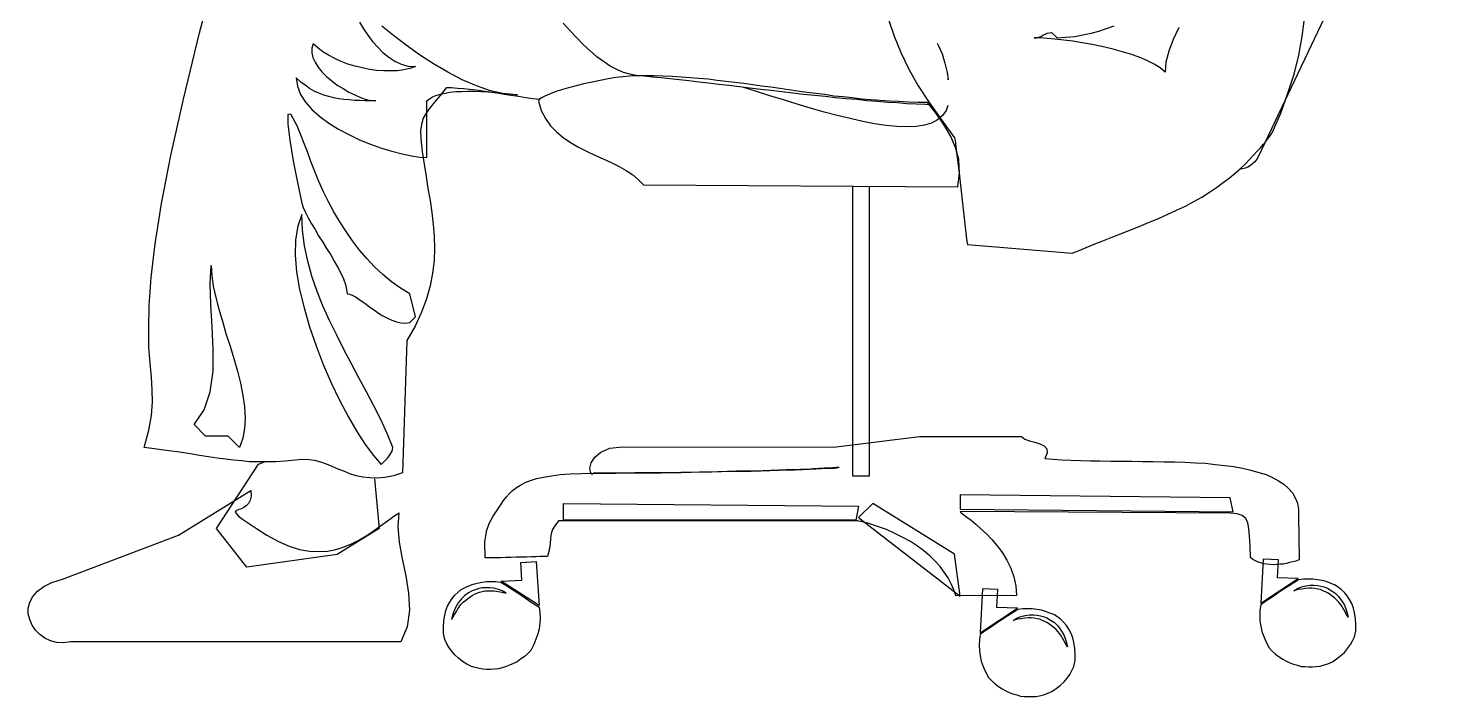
# Model space of a CAD drawing. Extents: x 143.64 to 144.62, y 55.93 to 57.03.
# Drawn here: x 143.665 to 144.568, y 55.93 to 56.356 of the extents above; entities that cross this region are included whole.
import ezdxf

# ---------------------------------------------------------------- set-up
doc = ezdxf.new("R2010")
doc.units = 0
doc.header["$MEASUREMENT"] = 0
doc.layers.get('0').update_dxf_attribs({"linetype": 'CONTINUOUS'})

msp = doc.modelspace()

# ---------------------------------------------------------------- linework, layer by layer
at = {"linetype": 'Continuous'}
for points in [[(144.56311, 56.52968), (144.56347, 56.52968), (144.56504, 56.52951), (144.56627, 56.52916), (144.56714, 56.52828), (144.56785, 56.5274), (144.56837, 56.52618), (144.56837, 56.52495), (144.56802, 56.52355), (144.56749, 56.52197), (144.44934, 56.27409), (144.44846, 56.27251), (144.44723, 56.27093), (144.44583, 56.26971), (144.44443, 56.26848), (144.44285, 56.2676), (144.44109, 56.2669), (144.43952, 56.26638), (144.43777, 56.2662), (144.43759, 56.2662), (144.43754, 56.26621)], [(143.99099, 56.31061), (143.98688, 56.31108), (143.98232, 56.31178), (143.97759, 56.31248), (143.97303, 56.31318), (143.96847, 56.31389), (143.96391, 56.31459), (143.95936, 56.31529), (143.95497, 56.31599), (143.95077, 56.31652), (143.94656, 56.31704), (143.94253, 56.31739), (143.93867, 56.31774), (143.93499, 56.31809), (143.93149, 56.31809), (143.92763, 56.31318), (143.92412, 56.30898), (143.92132, 56.30547), (143.91886, 56.30197), (143.91693, 56.29863), (143.91571, 56.29478), (143.91518, 56.29057), (143.91536, 56.28548), (143.91623, 56.27742), (143.91746, 56.26936), (143.91869, 56.26147), (143.91991, 56.25393), (143.92132, 56.24621), (143.92237, 56.23868), (143.92324, 56.23097), (143.92395, 56.22343), (143.92412, 56.21571), (143.92377, 56.208), (143.92289, 56.19993), (143.92132, 56.19187), (143.91903, 56.18363), (143.91571, 56.17504), (143.91167, 56.1661), (143.90642, 56.15699), (143.90361, 56.07284), (143.89783, 56.07091), (143.89239, 56.06986), (143.8873, 56.06933), (143.88275, 56.06951), (143.87836, 56.07003), (143.87416, 56.07091), (143.87013, 56.07213), (143.86627, 56.07371), (143.86259, 56.07511), (143.85891, 56.07669), (143.85522, 56.07827), (143.85155, 56.0795), (143.84769, 56.08055), (143.84383, 56.08108), (143.83962, 56.08126), (143.83524, 56.0809), (143.82875, 56.0802), (143.82262, 56.07985), (143.81683, 56.07968), (143.8114, 56.07968), (143.80614, 56.07985), (143.80105, 56.08038), (143.79579, 56.08072), (143.79071, 56.08143), (143.78545, 56.08213), (143.78002, 56.08301), (143.77423, 56.08388), (143.76827, 56.08493), (143.76161, 56.08599), (143.7546, 56.08686), (143.74706, 56.08791), (143.73882, 56.08897), (143.7418, 56.10001), (143.74355, 56.1093), (143.74426, 56.11772), (143.74408, 56.1256), (143.74355, 56.13367), (143.74268, 56.14261), (143.74197, 56.15278), (143.7418, 56.16487), (143.74215, 56.17942), (143.74338, 56.19713), (143.74601, 56.21869), (143.75004, 56.24429), (143.75583, 56.27497), (143.76389, 56.31091), (143.77423, 56.35315), (143.783, 56.38612)], [(144.21373, 56.36157), (144.21723, 56.35105), (144.22144, 56.34053), (144.2267, 56.33001), (144.23266, 56.31932), (144.23967, 56.30862), (144.24738, 56.29759), (144.2558, 56.28619), (144.25615, 56.28444), (144.25702, 56.27689), (144.25843, 56.2655), (144.26001, 56.25218), (144.26141, 56.23885), (144.26281, 56.22746), (144.26368, 56.22009), (144.26403, 56.21834), (144.33083, 56.21273), (144.33521, 56.21449), (144.33977, 56.21642), (144.34485, 56.21852), (144.35029, 56.22063), (144.35572, 56.22272), (144.36151, 56.22501), (144.36747, 56.22728), (144.37361, 56.22974), (144.37956, 56.2322), (144.38552, 56.23464), (144.39148, 56.23727), (144.39727, 56.24008), (144.40305, 56.24271), (144.40832, 56.24569), (144.41357, 56.2485), (144.41831, 56.25148), (144.42287, 56.25463), (144.42708, 56.25778), (144.4311, 56.26076), (144.43479, 56.26375), (144.43811, 56.26673), (144.44127, 56.26971), (144.44408, 56.27251), (144.44653, 56.27514), (144.44881, 56.2776), (144.45091, 56.27988), (144.45266, 56.28198), (144.45424, 56.28391), (144.45565, 56.28566), (144.45687, 56.28724), (144.45775, 56.28846), (144.45845, 56.28934), (144.46389, 56.30197), (144.46844, 56.31459), (144.4723, 56.32686), (144.47528, 56.33895), (144.47738, 56.3507), (144.47896, 56.36227)], [(143.87626, 56.35999), (143.87889, 56.35561), (143.88152, 56.35158), (143.8845, 56.34754), (143.88783, 56.34387), (143.89116, 56.34053), (143.89485, 56.33755), (143.8987, 56.3351), (143.90291, 56.33317), (143.90729, 56.33194), (143.91185, 56.33159), (143.90834, 56.33036), (143.90448, 56.32949), (143.90045, 56.32896), (143.89607, 56.32879), (143.89169, 56.32879), (143.88713, 56.32914), (143.88257, 56.32984), (143.87801, 56.33072), (143.87346, 56.33194), (143.8689, 56.33317), (143.86452, 56.33492), (143.86048, 56.33668), (143.85645, 56.33878), (143.85295, 56.34106), (143.84961, 56.34351), (143.84663, 56.34614), (143.84576, 56.34334), (143.84576, 56.34036), (143.84646, 56.33738), (143.84786, 56.3344), (143.84979, 56.33124), (143.85224, 56.32826), (143.85522, 56.32528), (143.85856, 56.32248), (143.86206, 56.31985), (143.86575, 56.31757), (143.86942, 56.31529), (143.87328, 56.31354), (143.87696, 56.31196), (143.88047, 56.31073), (143.88363, 56.31003), (143.88661, 56.30985), (143.88328, 56.30985), (143.87977, 56.30985), (143.87644, 56.31003), (143.87311, 56.31003), (143.8696, 56.31038), (143.86627, 56.31056), (143.86312, 56.31108), (143.85978, 56.3116), (143.85662, 56.31248), (143.85347, 56.31336), (143.85032, 56.31459), (143.84734, 56.31599), (143.84436, 56.31774), (143.84155, 56.31967), (143.83875, 56.32177), (143.83594, 56.3244), (143.83664, 56.31915), (143.83857, 56.31389), (143.84173, 56.30898), (143.84593, 56.30424), (143.85084, 56.29986), (143.85662, 56.29565), (143.86276, 56.2918), (143.86942, 56.28829), (143.87626, 56.28496), (143.88328, 56.28215), (143.89029, 56.2797), (143.89695, 56.2776), (143.90344, 56.27602), (143.9094, 56.27479), (143.91465, 56.27391), (143.91921, 56.27374), (143.91921, 56.30985), (143.92079, 56.31108), (143.92272, 56.31231), (143.925, 56.31318), (143.9278, 56.31406), (143.93078, 56.31476), (143.93394, 56.31529), (143.93762, 56.31564), (143.9413, 56.31581), (143.94533, 56.31599), (143.94954, 56.31599), (143.95392, 56.31581), (143.9583, 56.31546), (143.96304, 56.31512), (143.9676, 56.31476), (143.97233, 56.31423), (143.97706, 56.31354)], [(143.97706, 56.31354), (143.96865, 56.31423), (143.95988, 56.31617), (143.95094, 56.31932), (143.94165, 56.32317), (143.93254, 56.32809), (143.92342, 56.33334), (143.91448, 56.33913), (143.90606, 56.34527), (143.898, 56.3514), (143.89046, 56.35736)], [(144.2406, 56.30729), (144.23722, 56.3074), (144.23143, 56.30775), (144.2253, 56.30793), (144.21916, 56.30845), (144.21302, 56.3088), (144.20654, 56.30933), (144.20005, 56.30985), (144.19339, 56.31056), (144.18672, 56.31108), (144.17989, 56.31178), (144.17323, 56.31248), (144.16639, 56.31318), (144.15938, 56.31389), (144.15255, 56.31476), (144.14571, 56.31546), (144.13888, 56.31634), (144.13204, 56.31704), (144.1252, 56.31792), (144.11854, 56.31862), (144.11187, 56.3195), (144.10539, 56.32019), (144.0989, 56.32107), (144.09259, 56.32177), (144.08628, 56.32248), (144.08032, 56.32317), (144.07436, 56.32388), (144.06875, 56.3244), (144.06314, 56.32493), (144.05788, 56.32546), (144.0528, 56.32598), (144.04859, 56.32669), (144.04456, 56.32791), (144.04035, 56.32967), (144.03614, 56.33194), (144.03176, 56.33474), (144.02755, 56.3379), (144.02334, 56.34158), (144.01896, 56.34562), (144.01475, 56.34983), (144.01037, 56.35456), (144.00616, 56.35929)], [(144.39885, 56.35648), (144.39517, 56.34877), (144.39236, 56.34141), (144.39061, 56.3344), (144.39008, 56.32809), (144.38693, 56.33072), (144.38307, 56.33317), (144.37851, 56.33545), (144.37343, 56.33755), (144.36799, 56.33948), (144.36203, 56.34124), (144.35608, 56.34281), (144.34976, 56.34439), (144.34345, 56.34562), (144.33714, 56.34667), (144.33118, 56.34772), (144.3254, 56.34842), (144.31979, 56.34912), (144.31487, 56.34947), (144.31049, 56.34983), (144.30664, 56.34983), (144.30804, 56.35), (144.30944, 56.35035), (144.31085, 56.35087), (144.31207, 56.35158), (144.31347, 56.35228), (144.31487, 56.35281), (144.3161, 56.35315), (144.3175, 56.35333), (144.32119, 56.34983), (144.3268, 56.35035), (144.33241, 56.35087), (144.33766, 56.35175), (144.34293, 56.35298), (144.34783, 56.35421), (144.35274, 56.35579), (144.35748, 56.35754)], [(144.24475, 56.34649), (144.24563, 56.34491), (144.24791, 56.33966), (144.24966, 56.33387), (144.25106, 56.32791), (144.25159, 56.32317), (144.25159, 56.32353)], [(143.99039, 56.3095), (143.99214, 56.30372), (143.99477, 56.29846), (143.9981, 56.2939), (144.00196, 56.29004), (144.00616, 56.28636), (144.0109, 56.28321), (144.01598, 56.28023), (144.02107, 56.2776), (144.02632, 56.27514), (144.03159, 56.27287), (144.03684, 56.27041), (144.04175, 56.26795), (144.04631, 56.26533), (144.05052, 56.2627), (144.0542, 56.25954), (144.05736, 56.25621), (144.2579, 56.25498), (144.25895, 56.26392), (144.25843, 56.27233), (144.25632, 56.28005), (144.25334, 56.28706), (144.24966, 56.29355), (144.24581, 56.29934), (144.24195, 56.30442), (144.23844, 56.3088), (144.2323, 56.3088), (144.22617, 56.30898), (144.22021, 56.30933), (144.21425, 56.3095), (144.20829, 56.31003), (144.20233, 56.31038), (144.19637, 56.31091), (144.19041, 56.3116), (144.18462, 56.31231), (144.17884, 56.31283), (144.17305, 56.31371), (144.16727, 56.31441), (144.16148, 56.31512), (144.1557, 56.31599), (144.14992, 56.31687), (144.14431, 56.31757), (144.13852, 56.31844), (144.13274, 56.31915), (144.12713, 56.32002), (144.12135, 56.32073), (144.11573, 56.32142), (144.10995, 56.32213), (144.10434, 56.32283), (144.09855, 56.32353), (144.09277, 56.32405), (144.08716, 56.3244), (144.08137, 56.32493), (144.07559, 56.32528), (144.0698, 56.32546), (144.06401, 56.32563), (144.05806, 56.32563), (144.05227, 56.32563), (144.04859, 56.32546), (144.04421, 56.32511), (144.03965, 56.32458), (144.03474, 56.32371), (144.02966, 56.32283), (144.02457, 56.32177), (144.01931, 56.32055), (144.0144, 56.31932), (144.0095, 56.31809), (144.00512, 56.31669), (144.00108, 56.31546), (143.9974, 56.31406), (143.99442, 56.31283), (143.99232, 56.3116), (143.99092, 56.31056), (143.99039, 56.3095)], [(144.05035, 56.32633), (144.04994, 56.32552)], [(144.25142, 56.30687), (144.25036, 56.30372), (144.24808, 56.30039), (144.24493, 56.29759), (144.24107, 56.29565), (144.23651, 56.29425), (144.23126, 56.29338), (144.22547, 56.2932), (144.21898, 56.29338), (144.21215, 56.29407), (144.20478, 56.29513), (144.19724, 56.2967), (144.18918, 56.29846), (144.18094, 56.30039), (144.17252, 56.30266), (144.16393, 56.30512), (144.15535, 56.30775), (144.14659, 56.31038), (144.138, 56.31301), (144.1294, 56.31581), (144.12135, 56.31827), (144.12135, 56.31827)], [(143.90834, 56.18678), (143.90238, 56.19047), (143.8966, 56.1945), (143.89116, 56.19906), (143.8859, 56.20397), (143.88099, 56.20923), (143.87626, 56.21466), (143.87171, 56.22063), (143.86767, 56.22658), (143.86364, 56.23272), (143.85996, 56.23903), (143.85645, 56.24552), (143.8533, 56.25183), (143.85032, 56.25832), (143.84769, 56.2648), (143.84523, 56.27111), (143.84313, 56.27725), (143.83646, 56.2939), (143.83244, 56.30126), (143.8305, 56.30109), (143.8305, 56.29495), (143.83173, 56.28461), (143.83402, 56.27164), (143.83664, 56.25778), (143.83945, 56.24464), (143.84032, 56.24183), (143.84173, 56.23868), (143.84348, 56.23518), (143.84559, 56.23149), (143.84786, 56.22781), (143.85014, 56.22378), (143.85277, 56.21974), (143.85522, 56.21571), (143.85785, 56.21168), (143.86014, 56.20765), (143.86241, 56.20362), (143.86434, 56.19993), (143.8661, 56.19626), (143.86732, 56.19275), (143.86802, 56.18959), (143.86837, 56.18678), (143.86995, 56.18661), (143.87153, 56.18591), (143.87363, 56.18486), (143.87574, 56.18346), (143.87801, 56.18188), (143.88047, 56.18013), (143.88292, 56.1782), (143.88573, 56.17644), (143.88836, 56.17452), (143.89116, 56.17277), (143.89414, 56.17119), (143.89695, 56.16996), (143.89993, 56.16891), (143.90273, 56.16838), (143.90554, 56.16821), (143.90834, 56.16856), (143.91185, 56.17223), (143.90834, 56.18678)], [(144.19076, 56.25534), (144.19076, 56.07091), (144.20162, 56.07091), (144.20162, 56.25534), (144.20162, 56.25534)], [(143.89747, 56.08897), (143.89379, 56.09773), (143.88976, 56.10667), (143.88538, 56.11544), (143.88065, 56.12437), (143.87591, 56.13332), (143.87117, 56.14226), (143.86627, 56.15138), (143.86171, 56.16049), (143.85716, 56.16979), (143.85295, 56.17907), (143.84926, 56.18836), (143.84593, 56.19801), (143.8433, 56.20765), (143.8412, 56.21747), (143.83998, 56.22728), (143.83945, 56.23745), (143.83682, 56.22991), (143.83542, 56.22115), (143.83524, 56.2115), (143.83611, 56.20081), (143.83804, 56.18959), (143.84085, 56.17784), (143.84436, 56.16575), (143.84857, 56.15366), (143.85312, 56.14173), (143.8582, 56.13016), (143.86346, 56.11895), (143.86908, 56.1086), (143.87451, 56.09913), (143.87994, 56.09072), (143.8852, 56.0837), (143.89011, 56.0781), (143.89151, 56.0795), (143.89274, 56.0809), (143.89414, 56.08213), (143.8952, 56.08353), (143.89607, 56.08493), (143.89677, 56.08616), (143.8973, 56.08756), (143.89747, 56.08897)], [(143.7816, 56.20485), (143.78195, 56.19853), (143.783, 56.1917), (143.78458, 56.18451), (143.7865, 56.17697), (143.78878, 56.16943), (143.79106, 56.16154), (143.79369, 56.15348), (143.79615, 56.14559), (143.79842, 56.13752), (143.80035, 56.12981), (143.80193, 56.1221), (143.80298, 56.11474), (143.80334, 56.10755), (143.80298, 56.10089), (143.80193, 56.09475), (143.79965, 56.08897), (143.79246, 56.09615), (143.77791, 56.09615), (143.77073, 56.10352), (143.77721, 56.11298), (143.78107, 56.12437), (143.78282, 56.13752), (143.783, 56.15155), (143.7823, 56.16575), (143.78142, 56.17995), (143.78089, 56.1931), (143.7816, 56.20485)], [(144.23336, 56.09581), (144.29857, 56.09581), (144.30068, 56.09423), (144.30366, 56.09317), (144.30699, 56.09229), (144.31014, 56.09125), (144.31295, 56.09002), (144.3147, 56.08809), (144.31487, 56.08546), (144.3133, 56.08195), (144.31856, 56.08143), (144.32417, 56.08108), (144.32995, 56.08072), (144.33609, 56.08055), (144.3424, 56.08038), (144.34871, 56.08038), (144.35537, 56.0802), (144.36203, 56.0802), (144.36887, 56.0802), (144.3757, 56.08003), (144.38254, 56.08003), (144.38921, 56.07985), (144.39604, 56.07968), (144.40271, 56.0795), (144.40937, 56.07915), (144.41585, 56.0788), (144.42199, 56.0781), (144.42812, 56.0774), (144.43391, 56.07669), (144.43952, 56.07564), (144.44478, 56.07442), (144.44986, 56.07301), (144.45442, 56.07161), (144.45863, 56.06969), (144.46248, 56.06775), (144.46581, 56.06548), (144.46879, 56.06285), (144.47125, 56.06004), (144.473, 56.05689), (144.4744, 56.05338), (144.47511, 56.0497), (144.47511, 56.04549), (144.47546, 56.01727), (144.47353, 56.01656), (144.4716, 56.01604), (144.4695, 56.01551), (144.46739, 56.01499), (144.46529, 56.01464), (144.46319, 56.01446), (144.46108, 56.01428), (144.45898, 56.01411), (144.45705, 56.01428), (144.45495, 56.01446), (144.45302, 56.01481), (144.45109, 56.01533), (144.44934, 56.01586), (144.44776, 56.01674), (144.44601, 56.01762), (144.44461, 56.01885), (144.44425, 56.02621), (144.4439, 56.03234), (144.44355, 56.03725), (144.44285, 56.04093), (144.44145, 56.04374), (144.43917, 56.04549), (144.43602, 56.04672), (144.43146, 56.04707), (144.25948, 56.04812), (144.2593, 56.04795), (144.26001, 56.04724), (144.26159, 56.04601), (144.26368, 56.04443), (144.26632, 56.04251), (144.2693, 56.04005), (144.27262, 56.03707), (144.27614, 56.03392), (144.27964, 56.03024), (144.28297, 56.02621), (144.2863, 56.02183), (144.28911, 56.01709), (144.29173, 56.01201), (144.29349, 56.00657), (144.29489, 56.00078), (144.29524, 55.99465), (144.25667, 55.9943), (144.25527, 55.99815), (144.25369, 56.00201), (144.25159, 56.00587), (144.24913, 56.00955), (144.2465, 56.01306), (144.24335, 56.01656), (144.24002, 56.01989), (144.23616, 56.02305), (144.23213, 56.02603), (144.22774, 56.02901), (144.22284, 56.03164), (144.21775, 56.03409), (144.21232, 56.03655), (144.20654, 56.03865), (144.2004, 56.04058), (144.19391, 56.04216), (144.18375, 56.04216), (144.00318, 56.04216), (144.00073, 56.039), (143.99933, 56.03672), (143.99863, 56.0348), (143.99828, 56.03286), (143.9981, 56.03059), (143.99793, 56.02796), (143.9974, 56.02427), (143.99617, 56.01937), (143.99512, 56.01937), (143.99355, 56.01937), (143.99126, 56.01937), (143.98881, 56.01919), (143.986, 56.01919), (143.98285, 56.01902), (143.97952, 56.01902), (143.97619, 56.01902), (143.97285, 56.01885), (143.96952, 56.01885), (143.96655, 56.01867), (143.96374, 56.01867), (143.96111, 56.01849), (143.95901, 56.01849), (143.95743, 56.01849), (143.95638, 56.01849), (143.95638, 56.022), (143.9562, 56.02533), (143.9562, 56.02884), (143.95673, 56.03252), (143.95743, 56.0362), (143.95901, 56.04041), (143.96146, 56.04514), (143.96479, 56.05022), (143.96655, 56.05268), (143.96812, 56.05513), (143.97005, 56.05741), (143.97181, 56.05952), (143.97391, 56.06144), (143.97636, 56.06337), (143.97899, 56.06495), (143.98198, 56.06653), (143.9853, 56.06793), (143.98916, 56.06915), (143.99355, 56.07003), (143.99863, 56.07091), (144.00424, 56.07161), (144.01054, 56.07213), (144.01773, 56.07231), (144.02563, 56.07249), (144.03001, 56.07249), (144.03474, 56.07249), (144.03982, 56.07249), (144.04508, 56.07266), (144.05069, 56.07266), (144.05648, 56.07266), (144.06244, 56.07284), (144.06857, 56.07284), (144.07489, 56.07301), (144.08137, 56.07301), (144.08768, 56.07319), (144.09434, 56.07336), (144.10083, 56.07336), (144.10714, 56.07354), (144.11363, 56.07371), (144.11994, 56.07389), (144.12608, 56.07389), (144.13221, 56.07407), (144.138, 56.07424), (144.14361, 56.07442), (144.14904, 56.07459), (144.15412, 56.07476), (144.15885, 56.07494), (144.16324, 56.07511), (144.16727, 56.07529), (144.17095, 56.07547), (144.1741, 56.07564), (144.17673, 56.07564), (144.17901, 56.07582), (144.18059, 56.07599), (144.18164, 56.07617), (144.18217, 56.07634), (144.18024, 56.07617), (144.17813, 56.07599), (144.1755, 56.07582), (144.17252, 56.07564), (144.16919, 56.07547), (144.16551, 56.07529), (144.16166, 56.07494), (144.15745, 56.07494), (144.15307, 56.07476), (144.14834, 56.07459), (144.14361, 56.07442), (144.13852, 56.07424), (144.13326, 56.07407), (144.12783, 56.07389), (144.12222, 56.07371), (144.11661, 56.07371), (144.11082, 56.07354), (144.10486, 56.07336), (144.09908, 56.07319), (144.09312, 56.07319), (144.08716, 56.07301), (144.0812, 56.07301), (144.07524, 56.07284), (144.06928, 56.07284), (144.06349, 56.07266), (144.05771, 56.07266), (144.05192, 56.07266), (144.04648, 56.07249), (144.04105, 56.07249), (144.03579, 56.07249), (144.03071, 56.07249), (144.0258, 56.07249), (144.0244, 56.07178), (144.02352, 56.07319), (144.02317, 56.07582), (144.02405, 56.07915), (144.02632, 56.08283), (144.03018, 56.08599), (144.03597, 56.08844), (144.04403, 56.08931), (144.17848, 56.08914), (144.23336, 56.09581)], [(143.8859, 56.06898), (143.88888, 56.03725), (143.86189, 56.02077), (143.80438, 56.0127), (143.7851, 56.03725), (143.81192, 56.07827), (143.81561, 56.07968), (143.81561, 56.07968)], [(143.68675, 56.00499), (143.76073, 56.03304), (143.80701, 56.06144), (143.80719, 56.05794), (143.80649, 56.05531), (143.80544, 56.0532), (143.80403, 56.0518), (143.80246, 56.05075), (143.80088, 56.04987), (143.7993, 56.04935), (143.79808, 56.04882), (143.79737, 56.0483), (143.79702, 56.04759), (143.79773, 56.04654), (143.79913, 56.04514), (143.80158, 56.04321), (143.80544, 56.04058), (143.81052, 56.03725), (143.81718, 56.03304), (143.82454, 56.02901), (143.83138, 56.02603), (143.83804, 56.02393), (143.84436, 56.02287), (143.85014, 56.02252), (143.85593, 56.02287), (143.86118, 56.02393), (143.86644, 56.0255), (143.87117, 56.02743), (143.87591, 56.02988), (143.88047, 56.03252), (143.88485, 56.0355), (143.88906, 56.03848), (143.89327, 56.04146), (143.8973, 56.04443), (143.90133, 56.04724), (143.90063, 56.0383), (143.9015, 56.02848), (143.90344, 56.01797), (143.90571, 56.0071), (143.90746, 55.99605), (143.90817, 55.98518), (143.90659, 55.97466), (143.90256, 55.96502), (143.69184, 55.96502), (143.68746, 55.96432), (143.68325, 55.96467), (143.67922, 55.96572), (143.67553, 55.96747), (143.67238, 55.96976), (143.66957, 55.97256), (143.66747, 55.97572), (143.66589, 55.97922), (143.66501, 55.98291), (143.66501, 55.98658), (143.66607, 55.99027), (143.66782, 55.99395), (143.6708, 55.99728), (143.67483, 56.00026), (143.6801, 56.00289), (143.68675, 56.00499)], [(144.2593, 56.0497), (144.43338, 56.04795), (144.43163, 56.05689), (144.2593, 56.05864), (144.2593, 56.0497)], [(144.00634, 56.04251), (144.00634, 56.0532), (144.19461, 56.05145), (144.19286, 56.04251), (144.00634, 56.04251)], [(144.2593, 55.99413), (144.2558, 56.02095), (144.20373, 56.0532), (144.19461, 56.04426), (144.2593, 55.99413)], [(144.45266, 56.01779), (144.45109, 55.98974), (144.47494, 56.00534), (144.46179, 56.00587), (144.46231, 56.01727), (144.45266, 56.01779)], [(143.98898, 56.01621), (143.99074, 55.98816), (143.96655, 56.00376), (143.97969, 56.00429), (143.97917, 56.01569), (143.98898, 56.01621)], [(143.96637, 56.00307), (143.96952, 56.00114), (143.97285, 55.99903), (143.97619, 55.99693), (143.97969, 55.99465), (143.98285, 55.99237), (143.98583, 55.99044), (143.98846, 55.98869), (143.99074, 55.98711), (143.99126, 55.9836), (143.99144, 55.98027), (143.99126, 55.97677), (143.99074, 55.97343), (143.99003, 55.97011), (143.98881, 55.96678), (143.98741, 55.96327), (143.98548, 55.95959), (143.98338, 55.95748), (143.98127, 55.95556), (143.97899, 55.95398), (143.97671, 55.9524), (143.97443, 55.95117), (143.97198, 55.95012), (143.9697, 55.94925), (143.96725, 55.94854), (143.96479, 55.94785), (143.96234, 55.94767), (143.95988, 55.94749), (143.95743, 55.94749), (143.95497, 55.94767), (143.95252, 55.94802), (143.95007, 55.94872), (143.94761, 55.94942), (143.94463, 55.95083), (143.942, 55.95258), (143.93937, 55.95468), (143.9371, 55.95678), (143.93499, 55.95924), (143.93324, 55.96169), (143.93183, 55.96415), (143.9306, 55.9666), (143.92973, 55.97045), (143.92973, 55.97431), (143.93008, 55.97835), (143.9306, 55.98203), (143.93131, 55.985), (143.93236, 55.98781), (143.93376, 55.99044), (143.93534, 55.99272), (143.9371, 55.99482), (143.93902, 55.99658), (143.94113, 55.99833), (143.94358, 55.99973), (143.94604, 56.00078), (143.94867, 56.00184), (143.95129, 56.00254), (143.95428, 56.00307), (143.95726, 56.00342), (143.96024, 56.00342), (143.96322, 56.00342), (143.96637, 56.00307)], [(143.9697, 55.99605), (143.96725, 55.99746), (143.96479, 55.99851), (143.96199, 55.99921), (143.95936, 55.99956), (143.95673, 55.99956), (143.95445, 55.99938), (143.95234, 55.99903), (143.95059, 55.99851), (143.94813, 55.99763), (143.94586, 55.99623), (143.9434, 55.99465), (143.9413, 55.99255), (143.9392, 55.98992), (143.93744, 55.98694), (143.93604, 55.98325), (143.93499, 55.97922), (143.93604, 55.98098), (143.93692, 55.98238), (143.93762, 55.98378), (143.93832, 55.98483), (143.93885, 55.98606), (143.93955, 55.98694), (143.94025, 55.98799), (143.94095, 55.98887), (143.94235, 55.99027), (143.94375, 55.9915), (143.94516, 55.99255), (143.94656, 55.9936), (143.94813, 55.99465), (143.94954, 55.99535), (143.95112, 55.99605), (143.9527, 55.99675), (143.95445, 55.99711), (143.9562, 55.99746), (143.95813, 55.99763), (143.96006, 55.99763), (143.96216, 55.99746), (143.96462, 55.99711), (143.96707, 55.99675), (143.9697, 55.99605)], [(144.47511, 56.00464), (144.47213, 56.00271), (144.46879, 56.00061), (144.46546, 55.99851), (144.46214, 55.99623), (144.45898, 55.99395), (144.456, 55.99202), (144.45337, 55.99027), (144.45109, 55.98869), (144.45057, 55.98518), (144.45039, 55.98185), (144.45057, 55.97835), (144.45109, 55.97501), (144.45179, 55.97168), (144.45302, 55.96836), (144.45442, 55.96485), (144.45635, 55.96117), (144.45845, 55.95906), (144.46056, 55.95713), (144.46283, 55.95556), (144.46512, 55.95398), (144.46739, 55.95275), (144.46967, 55.9517), (144.47195, 55.95083), (144.4744, 55.95012), (144.47686, 55.94942), (144.47914, 55.94925), (144.48159, 55.94907), (144.48405, 55.94907), (144.48651, 55.94925), (144.48895, 55.9496), (144.49141, 55.9503), (144.49387, 55.951), (144.49685, 55.9524), (144.49948, 55.95415), (144.5021, 55.95626), (144.50438, 55.95836), (144.50649, 55.96082), (144.50824, 55.96327), (144.50964, 55.96572), (144.51087, 55.96818), (144.51175, 55.97203), (144.51175, 55.97589), (144.5114, 55.97993), (144.51087, 55.9836), (144.51017, 55.98658), (144.50911, 55.98939), (144.50771, 55.99202), (144.50614, 55.9943), (144.50438, 55.9964), (144.50246, 55.99815), (144.50035, 55.99991), (144.49807, 56.00131), (144.49544, 56.00236), (144.49281, 56.00342), (144.49018, 56.00412), (144.4872, 56.00464), (144.48422, 56.00499), (144.48124, 56.00499), (144.47826, 56.00499), (144.47511, 56.00464)], [(144.47213, 55.99763), (144.47458, 55.99903), (144.47703, 56.00009), (144.47984, 56.00078), (144.48247, 56.00114), (144.4851, 56.00114), (144.48738, 56.00096), (144.48949, 56.00061), (144.49124, 56.00009), (144.49369, 55.99921), (144.49597, 55.9978), (144.49842, 55.99623), (144.50052, 55.99413), (144.50263, 55.9915), (144.50438, 55.98852), (144.50579, 55.98483), (144.50684, 55.9808), (144.50579, 55.98256), (144.50491, 55.98396), (144.50421, 55.98536), (144.5035, 55.98641), (144.50298, 55.98764), (144.50228, 55.98852), (144.50158, 55.98957), (144.50088, 55.99044), (144.49948, 55.99184), (144.49807, 55.99307), (144.49667, 55.99413), (144.49527, 55.99517), (144.49369, 55.99623), (144.49229, 55.99693), (144.49071, 55.99763), (144.48913, 55.99833), (144.48738, 55.99868), (144.48563, 55.99903), (144.4837, 55.99921), (144.48177, 55.99921), (144.47967, 55.99903), (144.47721, 55.99868), (144.47476, 55.99833), (144.47213, 55.99763)], [(144.27368, 55.99886), (144.2721, 55.97081), (144.29594, 55.98641), (144.28279, 55.98694), (144.28332, 55.99833), (144.27368, 55.99886)], [(144.29612, 55.98571), (144.29313, 55.98378), (144.28981, 55.98168), (144.28648, 55.97958), (144.28314, 55.97729), (144.27999, 55.97501), (144.27701, 55.97309), (144.27438, 55.97134), (144.2721, 55.96976), (144.27158, 55.96625), (144.2714, 55.96292), (144.27158, 55.95942), (144.2721, 55.95608), (144.2728, 55.95275), (144.27403, 55.94942), (144.27543, 55.94591), (144.27736, 55.94223), (144.27946, 55.94013), (144.28157, 55.9382), (144.28385, 55.93662), (144.28613, 55.93505), (144.2884, 55.93382), (144.29069, 55.93276), (144.29296, 55.93189), (144.29542, 55.93119), (144.29787, 55.93049), (144.30015, 55.93032), (144.3026, 55.93014), (144.30506, 55.93014), (144.30751, 55.93032), (144.30997, 55.93066), (144.31242, 55.93136), (144.31487, 55.93207), (144.31785, 55.93347), (144.32048, 55.93522), (144.32311, 55.93732), (144.3254, 55.93943), (144.3275, 55.94188), (144.32925, 55.94433), (144.33065, 55.94679), (144.33188, 55.94925), (144.33276, 55.9531), (144.33276, 55.95696), (144.33241, 55.96099), (144.33188, 55.96467), (144.33118, 55.96765), (144.33013, 55.97045), (144.32873, 55.97309), (144.32715, 55.97537), (144.3254, 55.97747), (144.32346, 55.97922), (144.32136, 55.98098), (144.31908, 55.98238), (144.31645, 55.98343), (144.31383, 55.98448), (144.3112, 55.98518), (144.30822, 55.98571), (144.30524, 55.98606), (144.30226, 55.98606), (144.29928, 55.98606), (144.29612, 55.98571)], [(144.29313, 55.9787), (144.29559, 55.9801), (144.29805, 55.98115), (144.30085, 55.98185), (144.30348, 55.9822), (144.30611, 55.9822), (144.30839, 55.98203), (144.31049, 55.98168), (144.31225, 55.98115), (144.3147, 55.98027), (144.31698, 55.97887), (144.31943, 55.97729), (144.32154, 55.97519), (144.32364, 55.97256), (144.3254, 55.96958), (144.3268, 55.9659), (144.32785, 55.96186), (144.3268, 55.96362), (144.32592, 55.96502), (144.32522, 55.96643), (144.32452, 55.96747), (144.32399, 55.9687), (144.32329, 55.96958), (144.32259, 55.97063), (144.32189, 55.97151), (144.32048, 55.97291), (144.31908, 55.97414), (144.31768, 55.97519), (144.31627, 55.97624), (144.3147, 55.97729), (144.3133, 55.978), (144.31172, 55.9787), (144.31014, 55.9794), (144.30839, 55.97975), (144.30664, 55.9801), (144.3047, 55.98027), (144.30278, 55.98027), (144.30068, 55.9801), (144.29822, 55.97975), (144.29577, 55.9794), (144.29313, 55.9787)]]:
    msp.add_lwpolyline(points, dxfattribs=at)

doc.saveas('drawing.dxf')
